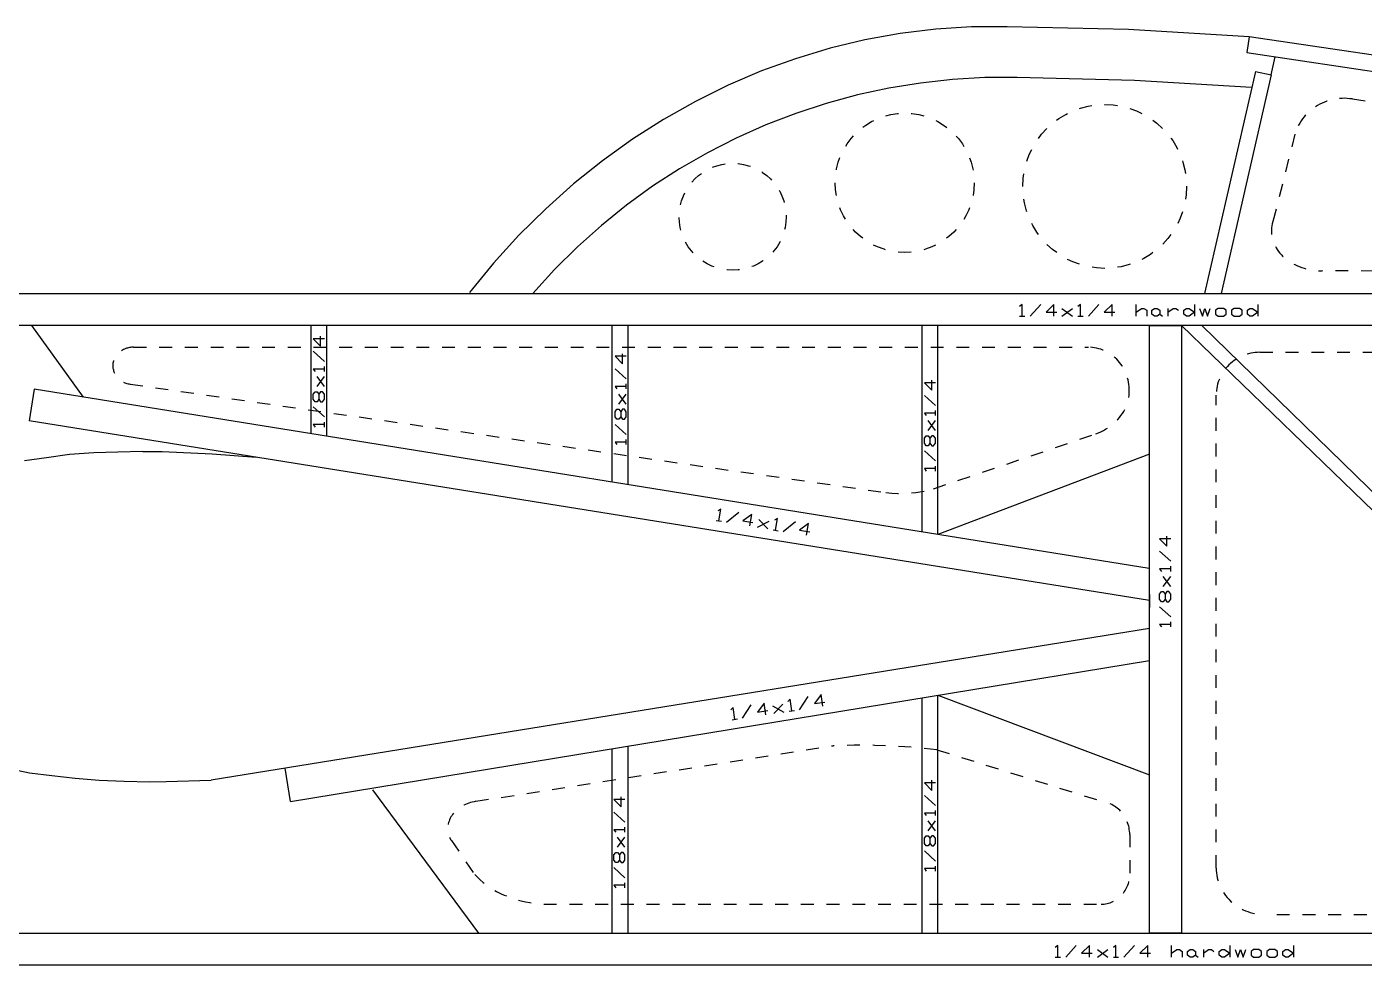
# Model space of a CAD drawing. Extents: x 0.4 to 69.6, y 0 to 36.6.
# Drawn here: x 7.28 to 17.68, y 0.02 to 7.31 of the extents above; entities that cross this region are included whole.
import ezdxf

# ---------------------------------------------------------------- set-up
doc = ezdxf.new("R2010")
doc.units = 0
doc.linetypes.add('$MARGINS', pattern=[0.075, 0.05, -0.025])
doc.layers.get('0').update_dxf_attribs({"linetype": 'CONTINUOUS'})

msp = doc.modelspace()

# ---------------------------------------------------------------- linework, layer by layer
at = {"color": 7, "linetype": 'CONTINUOUS'}
for p, q in [((16.787, 7.237), (16.769, 7.113)), ((30.224, 5.241, 0), (16.787, 7.237, 0)), ((16.769, 7.113, 0), (29.45, 5.242, 0)), ((16.958, 6.941), (16.991, 7.08)), ((16.837, 6.967, 0), (16.442, 5.241, 0)), ((16.958, 6.941, 0), (16.57, 5.241, 0)), ((16.837, 6.967), (16.958, 6.941)), ((7.318, 4.991, 0), (7.72, 4.435, 0)), ((9.489, 4.991), (9.489, 4.15)), ((9.614, 4.13), (9.614, 4.991)), ((11.832, 4.991, 0), (11.832, 3.774, 0)), ((11.957, 3.754, 0), (11.957, 4.991, 0)), ((14.242, 4.991, 0), (14.242, 3.387, 0)), ((14.367, 3.367, 0), (14.367, 4.991, 0)), ((16.262, 4.991, 0), (21.145, 0.267, 0)), ((16.42, 4.991, 0), (21.271, 0.267, 0)), ((7.337, 4.496, 0), (7.299, 4.249, 0)), ((16.011, 3.103, 0), (7.337, 4.496, 0)), ((16.012, 2.853, 0), (7.299, 4.249, 0)), ((8.183, 4.013, 0), (8.334, 4.011, 0)), ((8.334, 4.011, 0), (8.723, 3.994, 0)), ((8.723, 3.994), (9.066, 3.967)), ((16.012, 3.992, 0), (14.367, 3.367, 0)), ((16.012, 2.635, 0), (8.714, 1.456, 0)), ((9.333, 1.29, 0), (16.012, 2.386, 0)), ((14.242, 2.095, 0), (14.242, 0.267, 0)), ((14.367, 2.116, 0), (16.012, 1.498, 0)), ((14.367, 0.267, 0), (14.367, 2.116, 0)), ((11.832, 1.7, 0), (11.832, 0.267, 0)), ((11.957, 0.267, 0), (11.957, 1.72, 0)), ((9.333, 1.29, 0), (9.291, 1.549, 0)), ((8.239, 1.443, 0), (8.366, 1.445, 0)), ((8.366, 1.445, 0), (8.714, 1.456, 0)), ((9.97, 1.382, 0), (10.795, 0.267, 0))]:
    msp.add_line(p, q, dxfattribs=at)
at = {"color": 5, "linetype": '$MARGINS'}
for p, q in [((17.591, 6.753, 0), (25.389, 5.674, 0)), ((17.144, 6.478, 0), (16.973, 5.799, 0)), ((25.359, 5.372, 0), (17.356, 5.417, 0)), ((8.111, 4.822, 0), (15.538, 4.822, 0)), ((16.872, 4.783, 0), (25.827, 4.783, 0)), ((8.084, 4.536, 0), (13.961, 3.692, 0)), ((16.532, 0.773, 0), (16.532, 4.45, 0)), ((14.334, 3.722, 0), (15.596, 4.149, 0)), ((16.012, 2.9, 0), (16.011, 2.586, 0)), ((10.774, 1.292, 0), (13.553, 1.724, 0)), ((14.359, 1.692, 0), (15.696, 1.276, 0)), ((10.583, 0.986, 0), (10.765, 0.723, 0)), ((15.86, 1.034, 0), (15.86, 0.724, 0)), ((11.302, 0.491, 0), (15.637, 0.491, 0)), ((24.303, 0.409, 0), (16.915, 0.409, 0))]:
    msp.add_line(p, q, dxfattribs=at)
at = {"color": 7, "linetype": 'CONTINUOUS', "ltscale": 0.25}
for p, q in [((7.433, 3.963, 0), (7.262, 3.938, 0)), ((7.612, 3.988, 0), (7.433, 3.963, 0)), ((7.801, 4.001, 0), (7.612, 3.988, 0)), ((7.99, 4.007, 0), (7.801, 4.001, 0)), ((8.183, 4.013, 0), (7.99, 4.007, 0))]:
    msp.add_line(p, q, dxfattribs=at)
at = {"color": 7, "linetype": 'CONTINUOUS', "flags": 128}
for points in [[(14.907, 7.314), (14.629, 7.313), (14.351, 7.295), (14.075, 7.261), (13.8, 7.212), (13.529, 7.147), (13.26, 7.066), (12.996, 6.971), (12.736, 6.86), (12.482, 6.734), (12.234, 6.594), (11.993, 6.44), (11.759, 6.273), (11.534, 6.092), (11.317, 5.899), (11.109, 5.693), (10.911, 5.476), (10.724, 5.248)], [(16.787, 7.237), (15.849, 7.292), (14.907, 7.314)], [(14.983, 6.92), (14.732, 6.919), (14.482, 6.904), (14.233, 6.877), (13.986, 6.837), (13.741, 6.784), (13.499, 6.719), (13.261, 6.641), (13.028, 6.551), (12.799, 6.449), (12.576, 6.335), (12.358, 6.21), (12.148, 6.074), (11.945, 5.927), (11.75, 5.77), (11.563, 5.603), (11.385, 5.427), (11.216, 5.241)], [(16.807, 6.841), (15.896, 6.897), (14.983, 6.92)], [(30.224, 0.017), (24.624, 0.017), (19.165, 0.017), (13.801, 0.017), (8.579, 0.017), (3.498, 0.017)]]:
    msp.add_lwpolyline(points, dxfattribs=at)
at = {"color": 5, "linetype": '$MARGINS', "flags": 128}
for points in [[(17.591, 6.753), (17.571, 6.755), (17.551, 6.757), (17.531, 6.758), (17.511, 6.757), (17.491, 6.756), (17.471, 6.754), (17.451, 6.751), (17.431, 6.747), (17.412, 6.742), (17.393, 6.736), (17.374, 6.729), (17.356, 6.721), (17.338, 6.712), (17.32, 6.703), (17.303, 6.692), (17.287, 6.681), (17.271, 6.669), (17.256, 6.656), (17.242, 6.643), (17.228, 6.629), (17.215, 6.614), (17.203, 6.599), (17.192, 6.583), (17.182, 6.566), (17.172, 6.55), (17.164, 6.532), (17.156, 6.514), (17.15, 6.496), (17.144, 6.478)], [(16.973, 5.799), (16.968, 5.783), (16.965, 5.767), (16.963, 5.752), (16.961, 5.736), (16.961, 5.72), (16.962, 5.704), (16.964, 5.688), (16.967, 5.672), (16.971, 5.656), (16.976, 5.641), (16.982, 5.626), (16.989, 5.611), (16.997, 5.596), (17.006, 5.582), (17.016, 5.568), (17.027, 5.554), (17.039, 5.541), (17.051, 5.529), (17.065, 5.517), (17.079, 5.505), (17.094, 5.494), (17.109, 5.484), (17.126, 5.474), (17.143, 5.465), (17.16, 5.457), (17.178, 5.45), (17.197, 5.443), (17.216, 5.437), (17.235, 5.431), (17.255, 5.427), (17.274, 5.423), (17.295, 5.42), (17.315, 5.418), (17.335, 5.417), (17.356, 5.417)], [(8.111, 4.822), (8.103, 4.822), (8.095, 4.822), (8.087, 4.821), (8.079, 4.82), (8.071, 4.818), (8.063, 4.816), (8.055, 4.814), (8.047, 4.811), (8.04, 4.808), (8.033, 4.805), (8.025, 4.801), (8.019, 4.797), (8.012, 4.793), (8.006, 4.788), (7.999, 4.783), (7.994, 4.778), (7.988, 4.772), (7.983, 4.766), (7.978, 4.76), (7.974, 4.754), (7.969, 4.748), (7.966, 4.741), (7.962, 4.734), (7.959, 4.727), (7.957, 4.72), (7.955, 4.713), (7.953, 4.706), (7.951, 4.698), (7.95, 4.691), (7.95, 4.683), (7.95, 4.676), (7.95, 4.668), (7.951, 4.661), (7.952, 4.654), (7.954, 4.646), (7.956, 4.639), (7.958, 4.632), (7.961, 4.625), (7.964, 4.618), (7.968, 4.611), (7.972, 4.605), (7.976, 4.598), (7.981, 4.592), (7.986, 4.586), (7.991, 4.581), (7.997, 4.575), (8.003, 4.57), (8.009, 4.565), (8.016, 4.561), (8.023, 4.557), (8.03, 4.553), (8.037, 4.549), (8.044, 4.546), (8.052, 4.543), (8.06, 4.541), (8.068, 4.539), (8.076, 4.537), (8.084, 4.536)], [(15.856, 4.483), (15.856, 4.5), (15.855, 4.517), (15.853, 4.534), (15.85, 4.551), (15.847, 4.568), (15.842, 4.584), (15.837, 4.601), (15.831, 4.617), (15.824, 4.632), (15.817, 4.647), (15.809, 4.662), (15.8, 4.677), (15.79, 4.691), (15.78, 4.704), (15.769, 4.717), (15.758, 4.729), (15.746, 4.74), (15.733, 4.751), (15.72, 4.761), (15.707, 4.771), (15.693, 4.78), (15.679, 4.788), (15.664, 4.795), (15.649, 4.801), (15.634, 4.807), (15.618, 4.811), (15.602, 4.815), (15.586, 4.818), (15.57, 4.821), (15.554, 4.822), (15.538, 4.822)], [(16.872, 4.783), (16.854, 4.782), (16.836, 4.781), (16.819, 4.779), (16.801, 4.776), (16.784, 4.771), (16.767, 4.767), (16.75, 4.761), (16.733, 4.754), (16.717, 4.747), (16.702, 4.738), (16.687, 4.729), (16.672, 4.719), (16.658, 4.709), (16.644, 4.697), (16.631, 4.685), (16.619, 4.673), (16.607, 4.66), (16.597, 4.646), (16.587, 4.631), (16.577, 4.616), (16.569, 4.601), (16.561, 4.585), (16.554, 4.569), (16.548, 4.553), (16.543, 4.536), (16.539, 4.519), (16.536, 4.502), (16.534, 4.485), (16.532, 4.468), (16.532, 4.45)], [(15.596, 4.149), (15.616, 4.157), (15.635, 4.165), (15.654, 4.175), (15.672, 4.185), (15.69, 4.196), (15.707, 4.207), (15.723, 4.22), (15.738, 4.233), (15.753, 4.246), (15.767, 4.261), (15.779, 4.275), (15.791, 4.291), (15.802, 4.307), (15.813, 4.323), (15.822, 4.34), (15.83, 4.357), (15.837, 4.374), (15.843, 4.392), (15.848, 4.41), (15.851, 4.428), (15.854, 4.446), (15.856, 4.464), (15.856, 4.483)], [(13.961, 3.692), (14.008, 3.688), (14.055, 3.686), (14.102, 3.687), (14.149, 3.689), (14.196, 3.694), (14.243, 3.701), (14.289, 3.711), (14.334, 3.722)], [(14.359, 1.692), (14.199, 1.709), (14.038, 1.72), (13.877, 1.727), (13.715, 1.728), (13.553, 1.724)], [(10.774, 1.292), (10.76, 1.289), (10.746, 1.286), (10.733, 1.282), (10.719, 1.278), (10.706, 1.273), (10.694, 1.268), (10.681, 1.262), (10.669, 1.255), (10.658, 1.249), (10.647, 1.241), (10.636, 1.234), (10.627, 1.226), (10.617, 1.217), (10.608, 1.208), (10.6, 1.199), (10.593, 1.19), (10.586, 1.18), (10.579, 1.17), (10.574, 1.16), (10.569, 1.149), (10.565, 1.138), (10.561, 1.128), (10.558, 1.117), (10.556, 1.106), (10.555, 1.094), (10.555, 1.083), (10.555, 1.072), (10.556, 1.061), (10.558, 1.05), (10.56, 1.039), (10.563, 1.028), (10.567, 1.017), (10.572, 1.007), (10.577, 0.996), (10.583, 0.986)], [(15.86, 1.034), (15.859, 1.047), (15.858, 1.06), (15.856, 1.074), (15.854, 1.087), (15.851, 1.099), (15.847, 1.112), (15.843, 1.124), (15.838, 1.137), (15.833, 1.149), (15.827, 1.16), (15.82, 1.172), (15.814, 1.182), (15.806, 1.193), (15.798, 1.203), (15.79, 1.213), (15.781, 1.222), (15.771, 1.231), (15.762, 1.239), (15.752, 1.247), (15.741, 1.254), (15.73, 1.26), (15.719, 1.266), (15.708, 1.272), (15.696, 1.276)], [(16.532, 0.773), (16.532, 0.754), (16.534, 0.735), (16.536, 0.716), (16.54, 0.697), (16.545, 0.679), (16.55, 0.661), (16.557, 0.643), (16.565, 0.625), (16.573, 0.608), (16.583, 0.591), (16.593, 0.575), (16.605, 0.559), (16.617, 0.544), (16.63, 0.53), (16.644, 0.516), (16.658, 0.503), (16.674, 0.49), (16.69, 0.479), (16.706, 0.468), (16.723, 0.458), (16.741, 0.449), (16.759, 0.441), (16.778, 0.434), (16.796, 0.427), (16.816, 0.422), (16.835, 0.417), (16.855, 0.414), (16.875, 0.411), (16.895, 0.41), (16.915, 0.409)], [(10.765, 0.723), (10.785, 0.701), (10.807, 0.681), (10.83, 0.661), (10.854, 0.642), (10.88, 0.624), (10.907, 0.607), (10.935, 0.591), (10.964, 0.576), (10.994, 0.563), (11.026, 0.55), (11.058, 0.538), (11.091, 0.528), (11.125, 0.519), (11.159, 0.511), (11.194, 0.504), (11.23, 0.498), (11.266, 0.494), (11.302, 0.491)], [(15.637, 0.491), (15.649, 0.492), (15.66, 0.493), (15.672, 0.494), (15.683, 0.497), (15.695, 0.5), (15.706, 0.503), (15.717, 0.507), (15.728, 0.512), (15.738, 0.517), (15.749, 0.523), (15.758, 0.53), (15.768, 0.537), (15.777, 0.544), (15.786, 0.552), (15.795, 0.56), (15.803, 0.569), (15.81, 0.578), (15.817, 0.588), (15.824, 0.598), (15.83, 0.608), (15.835, 0.619), (15.84, 0.63), (15.845, 0.641), (15.849, 0.652), (15.852, 0.664), (15.855, 0.676), (15.857, 0.688), (15.858, 0.7), (15.859, 0.712), (15.86, 0.724)]]:
    msp.add_lwpolyline(points, dxfattribs=at)
at = {"color": 7, "linetype": 'CONTINUOUS', "flags": 128}
for points in [[(6.148, 5.241), (30.224, 5.241), (30.224, 4.991), (6.148, 4.991), (6.148, 5.241), (6.148, 5.241), (6.148, 5.241), (6.148, 5.241)], [(16.012, 4.991), (16.262, 4.991), (16.262, 0.267), (16.012, 0.267), (16.012, 4.991), (16.012, 4.991), (16.012, 4.991), (16.012, 4.991)], [(3.483, 0.267), (30.224, 0.267), (30.224, 0.017), (3.483, 0.017), (3.483, 0.267), (3.483, 0.267), (3.483, 0.267), (3.483, 0.267)]]:
    msp.add_lwpolyline(points, close=True, dxfattribs=at)
at = {"linetype": 'BYBLOCK', "flags": 128}
for points in [[(15.023, 5.064), (15.023, 5.156), (15.002, 5.14)], [(15.085, 5.064), (15.167, 5.156)], [(15.27, 5.064), (15.27, 5.156), (15.208, 5.094), (15.291, 5.094)], [(15.332, 5.125), (15.414, 5.064)], [(15.332, 5.064), (15.414, 5.125)], [(15.476, 5.064), (15.476, 5.156), (15.455, 5.14)], [(15.538, 5.064), (15.62, 5.156)], [(15.723, 5.064), (15.723, 5.156), (15.661, 5.094), (15.744, 5.094)], [(15.909, 5.064), (15.909, 5.156)], [(15.909, 5.094), (15.95, 5.125), (15.97, 5.125), (15.991, 5.11), (15.991, 5.064)], [(16.094, 5.079), (16.073, 5.064), (16.053, 5.064), (16.032, 5.079), (16.032, 5.11), (16.053, 5.125), (16.073, 5.125), (16.094, 5.11), (16.094, 5.079), (16.115, 5.064)], [(16.156, 5.125), (16.156, 5.064)], [(16.156, 5.094), (16.197, 5.125), (16.218, 5.125), (16.238, 5.11)], [(16.362, 5.094), (16.321, 5.064), (16.3, 5.064), (16.279, 5.079), (16.279, 5.11), (16.3, 5.125), (16.321, 5.125), (16.362, 5.094)], [(16.362, 5.156), (16.362, 5.064)], [(16.403, 5.125), (16.424, 5.064), (16.444, 5.125), (16.465, 5.064), (16.485, 5.125)], [(16.547, 5.064), (16.588, 5.064), (16.609, 5.079), (16.609, 5.11), (16.588, 5.125), (16.547, 5.125), (16.527, 5.11), (16.527, 5.079), (16.547, 5.064)], [(16.671, 5.064), (16.712, 5.064), (16.733, 5.079), (16.733, 5.11), (16.712, 5.125), (16.671, 5.125), (16.65, 5.11), (16.65, 5.079), (16.671, 5.064)], [(16.856, 5.094), (16.815, 5.064), (16.794, 5.064), (16.774, 5.079), (16.774, 5.11), (16.794, 5.125), (16.815, 5.125), (16.856, 5.094)], [(16.856, 5.156), (16.856, 5.064)], [(15.002, 5.064), (15.043, 5.064)], [(15.455, 5.064), (15.497, 5.064)], [(9.595, 4.889), (9.509, 4.889), (9.566, 4.83), (9.566, 4.909)], [(9.595, 4.712), (9.509, 4.791)], [(11.943, 4.753), (11.857, 4.753), (11.914, 4.694), (11.914, 4.772)], [(9.595, 4.653), (9.509, 4.653), (9.523, 4.634)], [(9.538, 4.516), (9.595, 4.595)], [(9.595, 4.516), (9.538, 4.595)], [(9.595, 4.634), (9.595, 4.673)], [(11.943, 4.576), (11.857, 4.655)], [(9.595, 4.418), (9.595, 4.457), (9.581, 4.477), (9.566, 4.477), (9.552, 4.457), (9.552, 4.418), (9.538, 4.398), (9.523, 4.398), (9.509, 4.418), (9.509, 4.457), (9.523, 4.477), (9.538, 4.477), (9.552, 4.457)], [(11.943, 4.517), (11.857, 4.517), (11.871, 4.498)], [(11.943, 4.498), (11.943, 4.537)], [(14.348, 4.547), (14.262, 4.547), (14.32, 4.488), (14.32, 4.566)], [(9.552, 4.418), (9.566, 4.398), (9.581, 4.398), (9.595, 4.418)], [(11.886, 4.38), (11.943, 4.458)], [(11.943, 4.38), (11.886, 4.458)], [(14.348, 4.37), (14.262, 4.448)], [(9.595, 4.281), (9.509, 4.359)], [(11.943, 4.282), (11.943, 4.321), (11.929, 4.341), (11.914, 4.341), (11.9, 4.321), (11.9, 4.282), (11.886, 4.262), (11.871, 4.262), (11.857, 4.282), (11.857, 4.321), (11.871, 4.341), (11.886, 4.341), (11.9, 4.321)], [(11.9, 4.282), (11.914, 4.262), (11.929, 4.262), (11.943, 4.282)], [(14.348, 4.311), (14.262, 4.311), (14.277, 4.291)], [(14.348, 4.291), (14.348, 4.331)], [(9.595, 4.222), (9.509, 4.222), (9.523, 4.202)], [(9.595, 4.202), (9.595, 4.241)], [(11.943, 4.144), (11.857, 4.223)], [(14.291, 4.174), (14.348, 4.252)], [(14.348, 4.174), (14.291, 4.252)], [(11.943, 4.085), (11.857, 4.085), (11.871, 4.066)], [(11.943, 4.066), (11.943, 4.105)], [(14.348, 4.076), (14.348, 4.115), (14.334, 4.134), (14.32, 4.134), (14.305, 4.115), (14.305, 4.076), (14.291, 4.056), (14.277, 4.056), (14.262, 4.076), (14.262, 4.115), (14.277, 4.134), (14.291, 4.134), (14.305, 4.115)], [(14.305, 4.076), (14.32, 4.056), (14.334, 4.056), (14.348, 4.076)], [(14.348, 3.938), (14.262, 4.017)], [(14.348, 3.879), (14.262, 3.879), (14.277, 3.86)], [(14.348, 3.86), (14.348, 3.899)], [(12.663, 3.472), (12.678, 3.563), (12.656, 3.551)], [(12.724, 3.463), (12.819, 3.54)], [(12.643, 3.476), (12.683, 3.469)], [(12.904, 3.433), (12.919, 3.523), (12.849, 3.473), (12.929, 3.46)], [(12.964, 3.423), (13.055, 3.47)], [(12.974, 3.483), (13.045, 3.41)], [(13.105, 3.4), (13.12, 3.49), (13.097, 3.478)], [(13.165, 3.39), (13.26, 3.467)], [(13.346, 3.36), (13.361, 3.451), (13.291, 3.4), (13.371, 3.387)], [(13.085, 3.403), (13.125, 3.396)], [(16.178, 3.334), (16.092, 3.334), (16.149, 3.276), (16.149, 3.354)], [(16.178, 3.158), (16.092, 3.236)], [(16.178, 3.099), (16.092, 3.099), (16.106, 3.079)], [(16.12, 2.962), (16.178, 3.04)], [(16.178, 2.962), (16.12, 3.04)], [(16.178, 3.079), (16.178, 3.119)], [(16.178, 2.863), (16.178, 2.903), (16.163, 2.922), (16.149, 2.922), (16.135, 2.903), (16.135, 2.863), (16.12, 2.844), (16.106, 2.844), (16.092, 2.863), (16.092, 2.903), (16.106, 2.922), (16.12, 2.922), (16.135, 2.903)], [(16.135, 2.863), (16.149, 2.844), (16.163, 2.844), (16.178, 2.863)], [(16.178, 2.726), (16.092, 2.805)], [(16.178, 2.667), (16.092, 2.667), (16.106, 2.648)], [(16.178, 2.648), (16.178, 2.687)], [(13.231, 1.995), (13.217, 2.086), (13.199, 2.067)], [(13.291, 2.004), (13.358, 2.107)], [(13.472, 2.031), (13.459, 2.122), (13.407, 2.052), (13.488, 2.064)], [(12.788, 1.929), (12.774, 2.02), (12.756, 2.002)], [(12.848, 1.938), (12.915, 2.041)], [(13.029, 1.965), (13.016, 2.056), (12.964, 1.986), (13.045, 1.998)], [(13.081, 2.034), (13.17, 1.986)], [(13.09, 1.974), (13.161, 2.046)], [(13.21, 1.992), (13.251, 1.998)], [(12.768, 1.926), (12.808, 1.932)], [(14.348, 1.436), (14.262, 1.436), (14.319, 1.377), (14.319, 1.455)], [(11.933, 1.306), (11.847, 1.306), (11.904, 1.248), (11.904, 1.326)], [(14.348, 1.259), (14.262, 1.338)], [(11.933, 1.13), (11.847, 1.208)], [(14.348, 1.2), (14.262, 1.2), (14.276, 1.181)], [(14.348, 1.181), (14.348, 1.22)], [(11.933, 1.071), (11.847, 1.071), (11.861, 1.051)], [(11.933, 1.051), (11.933, 1.091)], [(14.291, 1.063), (14.348, 1.141)], [(14.348, 1.063), (14.291, 1.141)], [(11.876, 0.934), (11.933, 1.012)], [(11.933, 0.934), (11.876, 1.012)], [(14.348, 0.965), (14.348, 1.004), (14.333, 1.024), (14.319, 1.024), (14.305, 1.004), (14.305, 0.965), (14.291, 0.945), (14.276, 0.945), (14.262, 0.965), (14.262, 1.004), (14.276, 1.024), (14.291, 1.024), (14.305, 1.004)], [(14.305, 0.965), (14.319, 0.945), (14.333, 0.945), (14.348, 0.965)], [(11.933, 0.835), (11.933, 0.875), (11.919, 0.894), (11.904, 0.894), (11.89, 0.875), (11.89, 0.835), (11.876, 0.816), (11.861, 0.816), (11.847, 0.835), (11.847, 0.875), (11.861, 0.894), (11.876, 0.894), (11.89, 0.875)], [(11.89, 0.835), (11.904, 0.816), (11.919, 0.816), (11.933, 0.835)], [(14.348, 0.827), (14.262, 0.906)], [(11.933, 0.698), (11.847, 0.777)], [(14.348, 0.769), (14.262, 0.769), (14.276, 0.749)], [(14.348, 0.749), (14.348, 0.788)], [(11.933, 0.639), (11.847, 0.639), (11.861, 0.62)], [(11.933, 0.62), (11.933, 0.659)], [(15.299, 0.079), (15.299, 0.171), (15.278, 0.156)], [(15.361, 0.079), (15.443, 0.171)], [(15.546, 0.079), (15.546, 0.171), (15.484, 0.11), (15.567, 0.11)], [(15.608, 0.14), (15.69, 0.079)], [(15.608, 0.079), (15.69, 0.14)], [(15.752, 0.079), (15.752, 0.171), (15.732, 0.156)], [(15.814, 0.079), (15.896, 0.171)], [(15.999, 0.079), (15.999, 0.171), (15.938, 0.11), (16.02, 0.11)], [(16.185, 0.079), (16.185, 0.171)], [(16.185, 0.11), (16.226, 0.14), (16.247, 0.14), (16.267, 0.125), (16.267, 0.079)], [(16.37, 0.095), (16.35, 0.079), (16.329, 0.079), (16.308, 0.095), (16.308, 0.125), (16.329, 0.14), (16.35, 0.14), (16.37, 0.125), (16.37, 0.095), (16.391, 0.079)], [(16.432, 0.14), (16.432, 0.079)], [(16.432, 0.11), (16.473, 0.14), (16.494, 0.14), (16.514, 0.125)], [(16.638, 0.11), (16.597, 0.079), (16.576, 0.079), (16.556, 0.095), (16.556, 0.125), (16.576, 0.14), (16.597, 0.14), (16.638, 0.11)], [(16.638, 0.171), (16.638, 0.079)], [(16.679, 0.14), (16.7, 0.079), (16.72, 0.14), (16.741, 0.079), (16.762, 0.14)], [(16.823, 0.079), (16.864, 0.079), (16.885, 0.095), (16.885, 0.125), (16.864, 0.14), (16.823, 0.14), (16.803, 0.125), (16.803, 0.095), (16.823, 0.079)], [(16.947, 0.079), (16.988, 0.079), (17.009, 0.095), (17.009, 0.125), (16.988, 0.14), (16.947, 0.14), (16.926, 0.125), (16.926, 0.095), (16.947, 0.079)], [(17.132, 0.11), (17.091, 0.079), (17.07, 0.079), (17.05, 0.095), (17.05, 0.125), (17.07, 0.14), (17.091, 0.14), (17.132, 0.11)], [(17.132, 0.171), (17.132, 0.079)], [(15.278, 0.079), (15.32, 0.079)], [(15.732, 0.079), (15.773, 0.079)]]:
    msp.add_lwpolyline(points, dxfattribs=at)
at = {"color": 7, "linetype": 'CONTINUOUS', "ltscale": 0.25, "flags": 128}
msp.add_lwpolyline([(5.874, 2.242), (5.94, 2.163), (6.014, 2.088), (6.102, 2.009), (6.199, 1.937), (6.305, 1.867), (6.416, 1.798), (6.545, 1.737), (6.678, 1.678), (6.821, 1.632), (6.972, 1.587), (7.132, 1.55), (7.302, 1.514), (7.475, 1.492), (7.657, 1.471), (7.844, 1.456), (8.039, 1.449), (8.239, 1.443)], dxfattribs=at)
at = {"color": 5, "linetype": '$MARGINS'}
for centre, radius in [((15.665, 6.073, 0), 0.637), ((14.109, 6.101, 0), 0.541), ((12.771, 5.837, 0), 0.416)]:
    msp.add_circle(centre, radius, dxfattribs=at)

doc.saveas('drawing.dxf')
